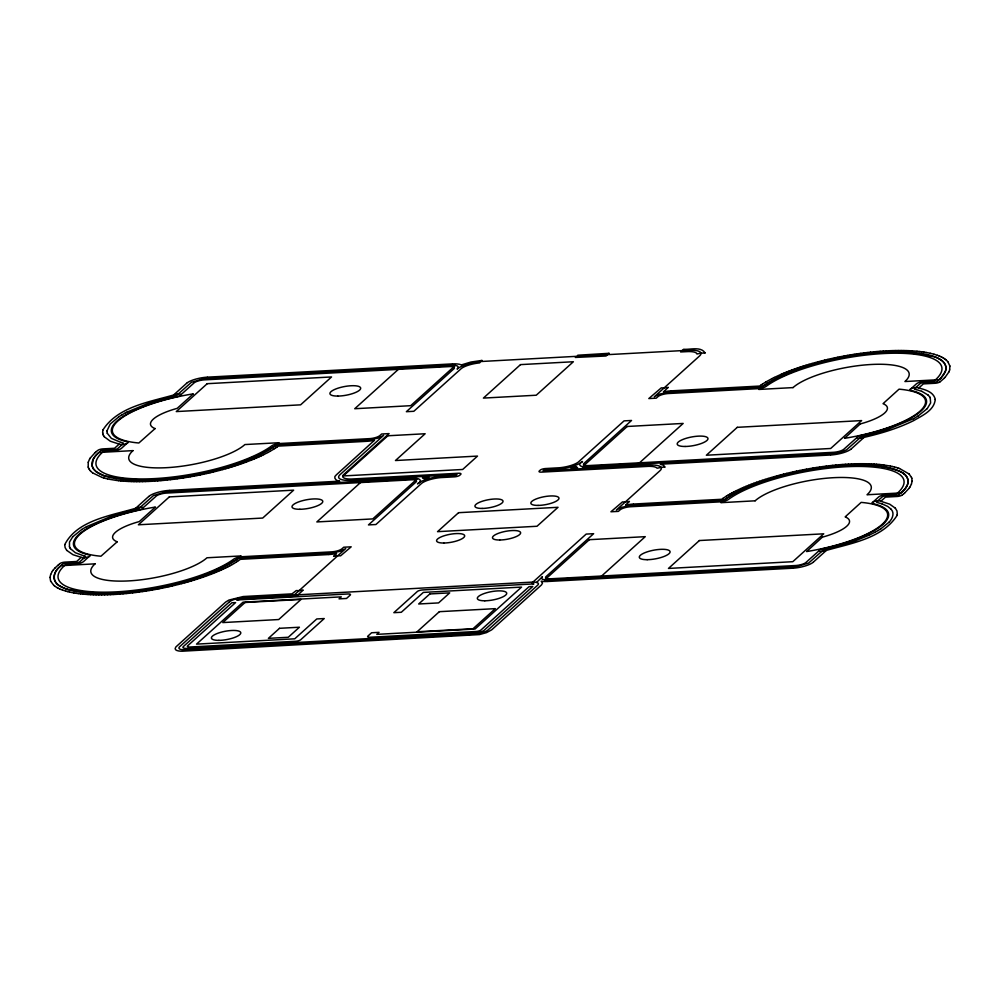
<?xml version="1.0" encoding="UTF-8"?>
<svg xmlns="http://www.w3.org/2000/svg" width="1000" height="1000" viewBox="0 0 1000 1000"><rect width="100%" height="100%" fill="white"/><g stroke="black" fill="none" stroke-linecap="round" stroke-linejoin="round"><path stroke-width="1.5" d="M102.625 432.262L102.888 430.037M50.012 577.463L50.613 581.15M912.1 481.138L911.8 478.35M106.988 430.863L107.238 433.2M64.75 544.612L65.113 547.612L66.737 550.388M106.988 430.85L110.237 424.012L118.975 416.7M64.763 544.587C77.625 519.312 113.375 515.375 137.963 507.55A4.412 1.25 -10.5 0 1 143.012 507.725A4.412 1.25 -10.5 0 1 139.488 509.787A80.55 22.738 -10.5 0 0 89.375 554.975A4.412 1.25 -10.5 0 1 88.475 556.9A4.412 1.25 -10.5 0 1 82.387 557.675L73.037 554.738L66.762 550.4M897.3 514.438L896.988 510.988L895.362 508.212M50.012 577.413L50.675 574.475M912.087 481.188L911.425 484.125M897.288 514.462L897.113 515.35M88.238 462.275L88.2 467.038M949.663 369.9L949.9 366.062M102.888 430.012C118.012 406.175 150.7 401.875 175.863 394.338A4.412 1.25 -10.5 0 1 180.9 394.5A4.412 1.25 -10.5 0 1 177.387 396.575A80.55 22.738 -10.5 0 0 127.275 441.763A4.412 1.25 -10.5 0 1 126.363 443.688A4.412 1.25 -10.5 0 1 120.288 444.45L110.337 441.238L104.35 436.812M897.113 515.375C881.963 539.188 849.338 543.525 824.137 551.05A4.412 1.25 -10.5 0 1 819.1 550.875A4.412 1.25 -10.5 0 1 822.613 548.812A80.55 22.738 -10.5 0 0 872.725 503.625A4.412 1.25 -10.5 0 1 873.637 501.7A4.412 1.25 -10.5 0 1 879.712 500.925L889.663 504.15L895.35 508.2M88.25 462.212L89.55 459.188M945.337 371.475C947.613 366.388 943.838 361.087 939.3 358.9M949.638 369.95L948.888 371.938M50.688 574.412L52.3 571.35M945.325 371.488L941.275 377.575M911.413 484.188L909.8 487.25M93.513 458.7L92.013 465.387M948.863 372L945.113 377.262M906.488 486.675C909.513 482.337 907.962 476.213 903.525 473.488M89.588 459.125L90.2 458.125M93.513 458.688L94.138 457.688M905.863 487.688L906.488 486.688M90.237 458.075L95.025 452.713M94.15 457.675L95.688 455.637M52.337 571.287L53.062 570.275M905.85 487.7L904.312 489.75M909.038 488.325L909.762 487.312M53.1 570.225L54.887 568.112M909 488.375L904.975 492.675M72.737 536.788L69.5 542.013L69.463 546.788M927.262 408.6L930.625 402.95L930.238 397.85M95.7 455.625L101.312 450.363M904.3 489.762L898.688 495.025M72.737 536.775L81.788 529.462M927.262 408.6L918.213 415.925M888.962 522.263C892.35 519.075 894.837 513.237 891.188 509.3M888.95 522.275L881.025 528.675M54.938 568.062L58.388 564.825M59.75 566.763C52.725 571.613 51.875 583.062 60.7 586.487M940.25 378.625L941.263 377.587M944.05 378.363L945.062 377.325M59.763 566.737L62.1 564.637M940.238 378.638L937.9 380.737M943.988 378.413L940.238 381.675M119.087 444.175L114.55 448.263L102.837 448.9A4.075 1.15 -10.5 0 0 97.975 450.262L96.363 451.55M173.863 394.787L186.55 383.338M180.963 394.7L194.35 382.663A8.15 2.3 -10.5 0 1 203.7 379.9L450.1 366.55A8.15 2.3 -10.5 0 1 454.125 368.587L406.362 411.7L413.825 411.287L461.5 368.363A16.3 4.6 -10.5 0 1 478.675 362.987L479.675 362.887A8.838 2.5 -10.5 0 1 482.062 360.412L470.925 362.038L461.262 364.95A6.787 1.913 -10.5 0 0 461.05 364.85L460.588 364.65A6.787 1.913 -10.5 0 0 460.337 364.562L459.787 364.387A6.787 1.913 -10.5 0 0 459.487 364.312L458.85 364.188A6.787 1.913 -10.5 0 0 458.512 364.125L457.8 364.025A6.787 1.913 -10.5 0 0 457.413 363.975L456.625 363.913A6.787 1.913 -10.5 0 0 456.225 363.888L455.363 363.85A6.787 1.913 -10.5 0 0 454.925 363.837L454.012 363.85A6.787 1.913 -10.5 0 0 453.55 363.85L452.562 363.888M81.188 557.4L76.65 561.487L64.875 562.125A4.075 1.15 -10.5 0 0 60.075 563.475L59.837 563.65M135.963 508L148.65 496.562M294.25 595L345.737 548.575L340.3 551.287L331.262 553.125L240.763 558.05A2.712 0.762 -10.5 0 0 237.375 559C187.162 587.737 124.825 600 67.7 589.462M856.938 437.55L843.55 449.5A8.15 2.3 -10.5 0 1 834.2 452.262L587.8 465.613A8.15 2.3 -10.5 0 1 583.775 463.575L631.538 420.475L624.075 420.875L578.125 462.238A16.3 4.6 -10.5 0 1 559.425 467.762L545.5 468.55A4.075 1.15 -10.5 0 0 540.288 470.087L539.288 470.988A4.075 1.15 -10.5 0 0 541.538 472.125L648.65 466.337A16.3 4.6 -10.5 0 1 656.988 468.1L657.688 468.15A8.838 2.5 -10.5 0 1 665.088 467.1L663.475 465.25L660.288 464.212L830.45 455M851.35 448.825L864.038 437.388M918.812 387.987L923.35 383.9L935.125 383.263A4.075 1.15 -10.5 0 0 939.925 381.9L940.163 381.725M813.45 562.038L826.137 550.6M880.913 501.2L885.45 497.113L897.225 496.475A4.075 1.15 -10.5 0 0 902.025 495.125L902.262 494.95M95.087 452.65L96.287 451.6M903.713 493.775L904.912 492.738M186.65 383.25L187.1 382.887A6.787 1.913 -10.5 0 1 187.338 382.713L187.862 382.362A6.787 1.913 -10.5 0 1 188.15 382.188L188.762 381.825A6.787 1.913 -10.5 0 1 189.1 381.65L189.788 381.312A6.787 1.913 -10.5 0 1 190.162 381.138L190.925 380.8A6.787 1.913 -10.5 0 1 191.325 380.625L192.162 380.3A6.787 1.913 -10.5 0 1 192.6 380.138L193.487 379.825A6.787 1.913 -10.5 0 1 193.95 379.675L194.887 379.387A6.787 1.913 -10.5 0 1 195.375 379.237L196.363 378.963A6.787 1.913 -10.5 0 1 196.863 378.837L197.875 378.587A6.787 1.913 -10.5 0 1 198.388 378.462L199.425 378.237A6.787 1.913 -10.5 0 1 199.95 378.125L201 377.938A6.787 1.913 -10.5 0 1 201.525 377.837L202.575 377.675A6.787 1.913 -10.5 0 1 203.088 377.6L204.137 377.463A6.787 1.913 -10.5 0 1 204.65 377.4L205.675 377.3A6.787 1.913 -10.5 0 1 206.175 377.25L207.2 377.188M58.463 564.763L59.763 563.713M62.112 564.625L63.575 563.45L76.413 562.75A2.712 0.762 -10.5 0 0 79.887 561.725L85.337 556.812A2.712 0.762 -10.5 0 0 85.013 556.125L84.612 556.038M148.75 496.475L149.2 496.112A6.787 1.913 -10.5 0 1 149.438 495.925L149.975 495.575A6.787 1.913 -10.5 0 1 150.262 495.4L150.875 495.05A6.787 1.913 -10.5 0 1 151.2 494.875L151.888 494.525A6.787 1.913 -10.5 0 1 152.262 494.35L153.025 494.012A6.787 1.913 -10.5 0 1 153.425 493.85L154.262 493.512A6.787 1.913 -10.5 0 1 154.7 493.363L155.588 493.05A6.787 1.913 -10.5 0 1 156.05 492.887L156.988 492.6A6.787 1.913 -10.5 0 1 157.475 492.45L158.463 492.175A6.787 1.913 -10.5 0 1 158.963 492.05L159.975 491.8A6.787 1.913 -10.5 0 1 160.487 491.675L161.525 491.45A6.787 1.913 -10.5 0 1 162.05 491.35L163.1 491.15A6.787 1.913 -10.5 0 1 163.625 491.062L164.675 490.887A6.787 1.913 -10.5 0 1 165.2 490.812L166.238 490.675A6.787 1.913 -10.5 0 1 166.75 490.613L167.775 490.513A6.787 1.913 -10.5 0 1 168.275 490.475L169.3 490.4M851.25 448.913L850.8 449.275A6.787 1.913 -10.5 0 1 850.562 449.45L850.025 449.8A6.787 1.913 -10.5 0 1 849.737 449.988L849.125 450.337A6.787 1.913 -10.5 0 1 848.8 450.513L848.112 450.863A6.787 1.913 -10.5 0 1 847.738 451.025L846.975 451.375A6.787 1.913 -10.5 0 1 846.575 451.538L845.738 451.863A6.787 1.913 -10.5 0 1 845.3 452.025L844.412 452.337A6.787 1.913 -10.5 0 1 843.95 452.488L843.012 452.788A6.787 1.913 -10.5 0 1 842.525 452.925L841.538 453.2A6.787 1.913 -10.5 0 1 841.038 453.338L840.025 453.587A6.787 1.913 -10.5 0 1 839.513 453.7L838.475 453.925A6.787 1.913 -10.5 0 1 837.95 454.038L836.9 454.237A6.787 1.913 -10.5 0 1 836.375 454.325L835.325 454.487A6.787 1.913 -10.5 0 1 834.8 454.562L833.763 454.7A6.787 1.913 -10.5 0 1 833.25 454.762L832.225 454.875A6.787 1.913 -10.5 0 1 831.725 454.913L830.7 454.988M937.887 380.763L936.425 381.925L923.587 382.625A2.712 0.762 -10.5 0 0 920.113 383.65L914.663 388.562A2.712 0.762 -10.5 0 0 914.987 389.263L915.387 389.35M813.35 562.125L812.9 562.487A6.787 1.913 -10.5 0 1 812.663 562.663L812.138 563.025A6.787 1.913 -10.5 0 1 811.85 563.2L811.237 563.55A6.787 1.913 -10.5 0 1 810.9 563.725L810.212 564.075A6.787 1.913 -10.5 0 1 809.837 564.25L809.075 564.587A6.787 1.913 -10.5 0 1 808.675 564.75L807.837 565.075A6.787 1.913 -10.5 0 1 807.4 565.237L806.513 565.55A6.787 1.913 -10.5 0 1 806.05 565.7L805.113 566A6.787 1.913 -10.5 0 1 804.625 566.138L803.637 566.413A6.787 1.913 -10.5 0 1 803.138 566.55L802.125 566.8A6.787 1.913 -10.5 0 1 801.612 566.925L800.575 567.15A6.787 1.913 -10.5 0 1 800.05 567.25L799 567.45A6.787 1.913 -10.5 0 1 798.475 567.537L797.425 567.712A6.787 1.913 -10.5 0 1 796.912 567.788L795.863 567.925A6.787 1.913 -10.5 0 1 795.35 567.975L794.325 568.088A6.787 1.913 -10.5 0 1 793.825 568.125L792.8 568.2M902.337 494.888L903.637 493.837M101.325 450.35L114.312 449.538A2.712 0.762 -10.5 0 0 117.788 448.512L123.238 443.6A2.712 0.762 -10.5 0 0 122.912 442.912L120.962 442.425M898.675 495.037L885.688 495.838A2.712 0.762 -10.5 0 0 882.212 496.875L876.762 501.788A2.712 0.762 -10.5 0 0 877.087 502.475L881.925 503.825M277.15 446.925L278.3 446.112L366.463 441.337M760.738 385.25L759.6 386.062L671.438 390.838M722.85 498.462L721.7 499.275L633.538 504.05M275.5 448.038L277.075 446.975M237.6 561.25L240.4 559.325L328.562 554.55M760.825 385.188L762.4 384.125M722.925 498.4L726.25 496.238M118.987 416.7L121.95 414.862M880.312 529.138L881.012 528.688M273.75 449.15L275.413 448.1M235.85 562.362L237.512 561.312M762.487 384.075L765.987 381.9M81.8 529.45L86.475 526.7M918.2 415.925L913.525 418.688M880.3 529.15L878.05 530.525M273.65 449.212L269.975 451.375M234.013 563.475L235.75 562.425M726.35 496.175L728.088 495.112M121.962 414.85L125.225 413.025M878.037 530.525L874.775 532.362M232.075 564.587L233.912 563.538M766.087 381.838L772.038 378.587M728.188 495.062L730.025 494.012M267.962 452.475L269.875 451.438M230.062 565.7L231.975 564.65M730.125 493.95L732.038 492.9M86.487 526.688L112.263 515.875M913.512 418.688L887.738 429.513M125.237 413.013L126.962 412.113M874.762 532.362L869.35 535.075M267.85 452.537L263.675 454.675M227.963 566.8L229.95 565.75M732.15 492.837L734.137 491.8M126.975 412.113L148.963 403.05M225.775 567.888L227.85 566.85M772.15 378.525L774.225 377.488M734.25 491.737L736.325 490.712M261.413 455.763L263.562 454.738M223.512 568.975L225.662 567.95M774.338 377.438L781.25 374.263M736.438 490.65L738.587 489.625M869.338 535.075L855.688 540.7M126.7 443.55L121.438 448.375A6.787 1.913 -10.5 0 1 113.012 450.863L103.537 451.375L102.513 452.275A94.462 26.675 -10.5 0 0 150.325 478.8A94.462 26.675 -10.5 0 0 271.55 445.975A9.825 2.775 -10.5 0 1 271.775 445.812A6.787 1.913 -10.5 0 1 279.962 443.5L370.213 438.6A8.15 2.3 -10.5 0 0 379.562 435.838L381.625 434.012L389.075 433.6L343.288 474.963A16.3 4.6 -10.5 0 0 351.35 479.038L458.462 473.263A4.075 1.15 -10.5 0 1 460.712 474.4L459.712 475.288A4.075 1.15 -10.5 0 1 454.5 476.838L440.575 477.612A16.3 4.6 -10.5 0 0 421.875 483.137L375.925 524.513L368.462 524.913L416.225 481.812A8.15 2.3 -10.5 0 0 412.2 479.762L165.8 493.113A8.15 2.3 -10.5 0 0 156.45 495.875L143.062 507.837M88.8 556.763L83.625 561.525A6.787 1.913 -10.5 0 1 75.113 564.087L65.65 564.6L64.612 565.487A94.462 26.675 -10.5 0 0 112.438 592.025A94.462 26.675 -10.5 0 0 233.65 559.188A9.825 2.775 -10.5 0 1 233.875 559.025A6.787 1.913 -10.5 0 1 242.062 556.725L332.312 551.812A8.15 2.3 -10.5 0 0 341.662 549.05L343.725 547.225L351.188 546.825L340.575 555.85A8.838 2.5 -10.5 0 0 334.387 556.188L333.625 556.325L336.587 553.475A6.787 1.913 -10.5 0 1 336.062 553.587L335.012 553.787A6.787 1.913 -10.5 0 1 334.487 553.875L333.438 554.038A6.787 1.913 -10.5 0 1 332.912 554.113L331.875 554.25A6.787 1.913 -10.5 0 1 331.362 554.312L330.337 554.412A6.787 1.913 -10.5 0 1 329.837 554.462L328.812 554.538M911.2 388.612L916.462 383.787A6.787 1.913 -10.5 0 1 924.887 381.3L934.35 380.788L935.387 379.888A94.462 26.675 -10.5 0 0 887.562 353.363A94.462 26.675 -10.5 0 0 766.35 386.188A9.825 2.775 -10.5 0 1 766.125 386.362A6.787 1.913 -10.5 0 1 757.938 388.663L667.688 393.562A8.15 2.3 -10.5 0 0 658.337 396.325L656.275 398.162L648.812 398.562L661.312 387.837A8.838 2.5 -10.5 0 0 667.487 387.5L668.25 387.362L663.413 391.9A6.787 1.913 -10.5 0 1 663.938 391.8L664.987 391.6A6.787 1.913 -10.5 0 1 665.512 391.512L666.562 391.337A6.787 1.913 -10.5 0 1 667.087 391.262L668.125 391.125A6.787 1.913 -10.5 0 1 668.637 391.062L669.663 390.962A6.787 1.913 -10.5 0 1 670.163 390.925L671.188 390.85M873.3 501.838L878.562 497.013A6.787 1.913 -10.5 0 1 886.988 494.513L896.462 494L897.487 493.113A94.462 26.675 -10.5 0 0 849.675 466.575A94.462 26.675 -10.5 0 0 728.45 499.4A9.825 2.775 -10.5 0 1 728.225 499.575A6.787 1.913 -10.5 0 1 720.037 501.875L629.788 506.788A8.15 2.3 -10.5 0 0 620.438 509.55L618.375 511.375L610.925 511.775L622.487 501.887A8.838 2.5 -10.5 0 0 628.675 501.55L629.425 501.413L625.513 505.125A6.787 1.913 -10.5 0 1 626.038 505.012L627.087 504.812A6.787 1.913 -10.5 0 1 627.612 504.725L628.663 504.562A6.787 1.913 -10.5 0 1 629.188 504.475L630.225 504.35A6.787 1.913 -10.5 0 1 630.737 504.288L631.763 504.175A6.787 1.913 -10.5 0 1 632.275 504.137L633.3 504.062M259.075 456.838L261.288 455.825M221.175 570.062L223.388 569.038M738.713 489.562L740.925 488.537M256.65 457.912L258.938 456.9M218.75 571.125L221.05 570.112M741.062 488.488L743.35 487.475M254.163 458.963L256.525 457.962M216.262 572.188L218.625 571.175M781.375 374.2L783.737 373.2M743.475 487.413L745.837 486.413M251.6 460.012L254.025 459.025M213.713 573.225L216.137 572.238M783.863 373.15L786.287 372.15M745.975 486.362L748.4 485.375M251.462 460.062L246.287 462.062M211.075 574.263L213.575 573.288M786.425 372.1L788.925 371.125M748.538 485.312L751.025 484.338M208.388 575.275L210.938 574.312M789.062 371.075L791.612 370.112M751.162 484.288L753.713 483.325M243.538 463.062L246.137 462.113M205.637 576.275L208.25 575.325M791.75 370.05L794.362 369.1M753.863 483.275L756.462 482.325M855.675 540.712L849.85 542.725M240.725 464.05L243.388 463.113M794.513 369.05L797.175 368.125M202.825 577.263L205.487 576.325M756.612 482.262L759.275 481.337M237.862 465.012L240.575 464.1M797.325 368.062L800.037 367.15M199.963 578.225L202.675 577.312M759.425 481.287L762.138 480.363M148.975 403.05L152.575 401.863M112.275 515.862L114.675 515.087M887.725 429.525L873.988 433.625M849.825 542.737L847.425 543.513M234.938 465.962L237.7 465.062M800.188 367.1L802.962 366.2M197.037 579.175L199.812 578.275M762.3 480.312L765.062 479.425M152.587 401.863L160.05 399.613M114.688 515.075L124.725 512.112M847.412 543.525L825.512 549.45M231.975 466.887L234.788 466.012M803.112 366.15L805.925 365.275M194.075 580.112L196.887 579.225M765.212 479.375L768.025 478.488M228.962 467.8L231.812 466.938M806.087 365.225L808.938 364.363M191.062 581.013L193.912 580.163M768.188 478.438L771.038 477.587M225.9 468.688L228.8 467.85M809.1 364.312L812 363.475M188 581.9L190.9 581.062M771.2 477.537L774.1 476.7M160.075 399.613L175.175 395.775A2.712 0.762 -10.5 0 0 177.175 394.963L191.412 382.312L203.725 378.7L450.838 365.238C453.175 364.725 461.262 365.462 457.113 369.1A20.387 5.75 -10.5 0 1 483.188 361.388L688.337 350.275A20.387 5.75 -10.5 0 1 699.562 355.962L654.262 396.812L659.7 394.087L668.737 392.262L759.237 387.337A2.712 0.762 -10.5 0 0 762.625 386.388C812.387 357.75 878.988 344.062 935.375 357.025M222.812 469.55L225.738 468.738M812.163 363.438L815.088 362.612M184.913 582.762L187.838 581.95M774.262 476.65L777.188 475.825M124.738 512.112L126.013 511.763M219.675 470.387L222.638 469.6M815.25 362.575L818.225 361.775M181.775 583.612L184.75 582.812M777.362 475.788L780.325 474.988M126.037 511.763L133.912 509.775M873.962 433.625L862.712 436.388A2.712 0.762 -10.5 0 0 860.725 437.212L846.562 449.812L841.125 452.075L834.175 453.475L587.062 466.925C583.075 468.2 575.513 464.888 582.513 461.512A20.387 5.75 -10.5 0 1 556.45 469.212L544.012 469.888L543.025 470.775L648.7 465.05A20.387 5.75 -10.5 0 1 659.938 470.737L616.375 510.025L621.8 507.312L630.837 505.475L721.338 500.55A2.712 0.762 -10.5 0 0 724.725 499.6C749.95 482.625 780.3 475.45 809.75 469.762C839.8 465.662 872.475 460.138 901.388 472.1M216.513 471.213L219.513 470.438M818.388 361.725L821.388 360.962M178.612 584.425L181.612 583.65M780.487 474.95L783.487 474.175M213.312 472L216.337 471.25M821.562 360.913L824.587 360.163M175.413 585.212L178.438 584.462M783.662 474.125L786.688 473.387M210.087 472.762L213.15 472.038M824.75 360.125L827.8 359.4M172.2 585.988L175.25 585.262M786.85 473.338L789.912 472.612M133.938 509.762L135.25 509.45M135.275 509.45L137.287 508.988A2.712 0.762 -10.5 0 0 139.275 508.175L153.512 495.525L165.825 491.912L412.938 478.45C416.763 477.287 424.812 480.2 417.488 483.875A20.387 5.75 -10.5 0 1 443.55 476.163L455.988 475.5L456.975 474.6L351.3 480.325A20.387 5.75 -10.5 0 1 340.062 474.637L383.625 435.363L378.2 438.075L369.162 439.913L278.663 444.825A2.712 0.762 -10.5 0 0 275.275 445.788C224.6 474.65 161.475 487.163 104.012 475.712M206.85 473.5L209.925 472.8M827.975 359.363L831.05 358.663M168.95 586.725L172.025 586.025M790.075 472.575L793.15 471.875M825.487 549.45L824.825 549.612A2.712 0.762 -10.5 0 0 822.825 550.425L808.587 563.075L796.275 566.688L549.1 580.15L542.55 579.412L541.55 578.237L542.4 576.725L536.587 582.438M203.588 474.212L206.675 473.537M831.225 358.625L834.312 357.95M165.688 587.425L168.775 586.763M793.325 471.838L796.413 471.163M200.312 474.9L203.412 474.25M834.488 357.912L837.588 357.275M162.413 588.112L165.512 587.463M796.587 471.138L799.688 470.487M197.013 475.55L200.138 474.938M837.763 357.238L840.875 356.613M159.125 588.763L162.237 588.15M799.862 470.45L802.987 469.837M193.713 476.175L196.838 475.588M841.05 356.587L844.175 356M155.825 589.388L158.95 588.8M803.162 469.8L806.287 469.212M844.35 355.962L847.487 355.4M190.413 476.763L193.538 476.2M806.462 469.175L809.587 468.625M152.513 589.975L155.65 589.425M847.663 355.375L850.788 354.837M187.113 477.325L190.238 476.8M809.762 468.587L812.887 468.062M149.213 590.538L152.338 590.013M850.962 354.812L854.1 354.312M183.8 477.85L186.938 477.35M813.062 468.025L816.2 467.525M145.9 591.075L149.037 590.575M854.275 354.288L857.387 353.812M180.5 478.35L183.625 477.875M816.375 467.5L819.5 467.038M142.613 591.562L145.725 591.1M857.562 353.787L860.688 353.35M177.213 478.812L180.325 478.375M819.675 467.013L822.788 466.575M139.312 592.025L142.438 591.587M860.863 353.325L863.962 352.925M173.938 479.25L177.037 478.837M822.962 466.55L826.062 466.138M136.037 592.463L139.137 592.05M864.137 352.9L867.225 352.525M170.675 479.637L173.762 479.263M826.237 466.112L829.325 465.737M132.775 592.85L135.863 592.487M867.4 352.512L870.462 352.163M167.438 480L170.5 479.663M829.5 465.725L832.562 465.375M129.537 593.212L132.6 592.875M870.638 352.15L873.688 351.838M164.213 480.325L167.262 480.025M832.738 465.363L835.788 465.05M126.312 593.55L129.362 593.237M873.85 351.825L876.875 351.55M161.025 480.625L164.05 480.35M835.95 465.037L838.975 464.762M123.125 593.837L126.15 593.562M877.038 351.525L880.037 351.287M157.863 480.875L160.85 480.637M839.15 464.75L842.138 464.5M119.963 594.1L122.963 593.85M880.2 351.275L883.162 351.062M366.7 441.312L367.725 441.25A6.787 1.913 -10.5 0 0 368.237 441.2L369.263 441.1A6.787 1.913 -10.5 0 0 369.775 441.037L370.812 440.9A6.787 1.913 -10.5 0 0 371.337 440.825L372.388 440.662A6.787 1.913 -10.5 0 0 372.912 440.562L373.963 440.375A6.787 1.913 -10.5 0 0 374.487 440.262L336.337 474.85C332.488 477.388 336.3 481.312 339.712 481.163L169.55 490.387M154.738 481.1L157.7 480.887M842.3 464.487L845.263 464.288M116.838 594.312L119.8 594.113M883.325 351.05L886.263 350.887M151.637 481.287L154.562 481.112M845.438 464.275L848.363 464.1M113.737 594.5L116.675 594.325M207.45 377.163L452.325 363.9M547.675 581.487L792.55 568.212M886.425 350.875L889.312 350.737M148.588 481.438L151.475 481.3M848.525 464.087L851.413 463.95M110.688 594.65L113.575 594.513M889.475 350.725L892.325 350.625M145.575 481.55L148.425 481.438M851.575 463.938L854.425 463.837M107.675 594.763L110.525 594.663M547.438 581.487L546.45 581.525A6.787 1.913 -10.5 0 1 545.988 581.538L545.075 581.538A6.787 1.913 -10.5 0 1 544.637 581.525L543.775 581.5A6.787 1.913 -10.5 0 1 543.375 581.475L542.587 581.4A6.787 1.913 -10.5 0 1 542.2 581.362L541.487 581.263A6.787 1.913 -10.5 0 1 541.15 581.2L542.487 583.088L541.512 584.9L491.712 629.812L486.538 632.612L479.487 634.575L184.137 651.1C181.537 651.425 172.475 651.312 175.9 646.925L225.637 602.075L228.9 600.075L243.2 596.538L292.013 593.862L296.275 590.55A8.838 2.5 -10.5 0 0 302.462 590.225L303.212 590.075L297.987 594.8A4.075 1.15 -10.5 0 1 292.762 596.337L241.163 599.15A6.787 1.913 -10.5 0 0 236.675 599.987L347.975 593.975A4.075 1.15 -10.5 0 1 350.225 595.112L346.512 598.462L339.05 598.862L341.275 596.862L243.05 602.175L196.537 644.125L294.75 638.812L316.775 618.95L324.237 618.55L300.725 639.738A4.075 1.15 -10.5 0 1 295.512 641.287L189.838 647.013A4.075 1.15 -10.5 0 1 187.587 645.875L235.588 602.587L231.863 602.788L183.15 646.737A6.787 1.913 -10.5 0 0 186.513 648.438L476.175 632.75A6.787 1.913 -10.5 0 0 483.975 630.438L532.75 586.487L529.025 586.688L481.012 629.975A4.075 1.15 -10.5 0 1 475.8 631.512L370.112 637.238A4.075 1.15 -10.5 0 1 367.875 636.112L371.587 632.762L379.038 632.35L376.812 634.362L475.037 629.038L521.562 587.087L423.338 592.413L401.312 612.275L393.85 612.675L417.362 591.475A4.075 1.15 -10.5 0 1 422.575 589.938L533.938 583.9L532.975 583.6A4.075 1.15 -10.5 0 1 532.438 582.55L586.175 534.087L593.638 533.688L545.875 576.788A8.15 2.3 -10.5 0 0 549.9 578.825L796.3 565.487A8.15 2.3 -10.5 0 0 805.65 562.725L819.038 550.763M892.475 350.613L895.288 350.538M142.613 481.625L145.425 481.55M854.575 463.825L857.387 463.762M104.712 594.837L107.525 594.763M895.438 350.538L898.2 350.5M857.537 463.75L860.3 463.713M139.7 481.662L142.463 481.625M101.8 594.875L104.562 594.837M898.35 350.5L901.05 350.5M860.45 463.713L863.162 463.713M136.838 481.662L139.55 481.662M98.95 594.888L101.65 594.888M901.2 350.5L903.863 350.525M863.312 463.713L865.962 463.75M134.037 481.637L136.688 481.662M96.137 594.85L98.8 594.888M904.013 350.538L906.612 350.6M866.112 463.75L868.713 463.812M131.287 481.562L133.887 481.637M93.387 594.788L95.988 594.85M906.75 350.6L909.287 350.7M868.85 463.825L871.4 463.925M128.6 481.463L131.15 481.562M90.712 594.675L93.25 594.775M909.438 350.712L911.912 350.85M871.538 463.925L874.013 464.062M125.988 481.325L128.463 481.45M88.088 594.538L90.562 594.675M912.05 350.85L916.95 351.238M874.15 464.075L876.562 464.237M123.438 481.138L125.85 481.312M87.95 594.525L83.05 594.138M876.7 464.25L879.05 464.45M120.95 480.925L123.3 481.125M917.075 351.25L919.35 351.488M879.175 464.462L881.462 464.7M118.537 480.675L120.825 480.913M80.65 593.9L82.925 594.125M919.475 351.5L921.688 351.775M881.587 464.725L883.787 464.988M116.213 480.387L118.413 480.662M78.312 593.612L80.525 593.875M921.812 351.788L923.95 352.088M883.913 465L890.312 466.05M116.088 480.375L109.688 479.325M76.05 593.288L78.188 593.587M924.062 352.113L926.125 352.45M73.875 592.938L75.938 593.275M926.237 352.463L930.225 353.263M73.763 592.913L69.775 592.125M890.425 466.075L892.325 466.475M107.675 478.9L109.575 479.312M930.325 353.288L933.975 354.212M892.425 466.5L894.25 466.938M105.75 478.45L107.575 478.888M67.85 591.663L69.675 592.1M915.4 389.35L916.175 389.538M83.825 555.837L84.6 556.025M916.188 389.55L921.775 391.325M83.812 555.837L75.362 552.737L70.388 548.612M894.35 466.962L896.075 467.425M103.925 477.962L105.65 478.425M66.025 591.175L67.763 591.638M120.95 442.425L111.35 438.35L107.238 433.212M934.075 354.237L937.362 355.288M896.175 467.45L897.825 467.95M102.175 477.438L103.825 477.938M65.925 591.15L62.638 590.1M897.913 467.975L899.475 468.5M102.088 477.413L92.688 472.925M67.675 589.45L64.625 588.362M881.925 503.825L887.738 506.438L891.188 509.288M937.45 355.312L938.925 355.875M899.55 468.525L909.125 474.012M103.987 475.7L96.487 471.9M61.075 589.513L62.55 590.062M921.787 391.325L928.125 395.075M939 355.9L940.375 356.488M935.4 357.025L939.287 358.888M64.6 588.35L60.712 586.5M59.625 588.9L61 589.475M940.45 356.525L941.737 357.137M58.263 588.25L59.55 588.862M941.812 357.163L943 357.812M57 587.575L58.188 588.212M943.062 357.85L944.163 358.512M901.4 472.113L903.512 473.488M56.938 587.537L54.787 586.138M944.212 358.55L945.212 359.25M945.263 359.288L946.175 360M96.475 471.887L93.438 468.837M92.625 472.887L90.875 471.375M53.825 585.375L54.737 586.1M946.213 360.05L947.763 361.6M53.788 585.337L50.637 581.2M928.125 395.075L929.613 396.763M909.163 474.05L911.462 477.4M90.138 470.562L90.838 471.337M947.8 361.65L949.9 366.012M90.1 470.525L88.963 468.875M104.325 436.788L103.8 436.037M929.613 396.775L930.238 397.837M70.388 548.612L69.763 547.537M93.425 468.825L92.013 465.4M103.787 436.012L103.362 435.238M88.537 467.987L88.938 468.825M103.35 435.213L102.888 434M69.763 547.537L69.463 546.8M911.488 477.438L911.787 478.3M88.212 467.088L88.513 467.938M102.888 433.975L102.625 432.287M935.238 399.45C933.7 391.55 924.25 389.425 917.613 387.713A4.412 1.25 -10.5 0 0 911.525 388.488A4.412 1.25 -10.5 0 0 910.612 390.412A80.55 22.738 -10.5 0 1 860.512 435.6A4.412 1.25 -10.5 0 0 856.988 437.663A4.412 1.25 -10.5 0 0 862.038 437.825C879.775 433.85 897.4 428.675 913.737 420.575C922.138 415.662 934.225 410.462 935.25 399.475M705 352.837L704.963 353.075A8.825 2.487 -10.5 0 0 696.925 354.012L696.862 353.738A16.3 4.6 -10.5 0 0 688.288 351.562L680.638 351.95L683.6 349.275C690.013 349.875 700.85 346.213 705 352.837M155.087 428.575L138.85 443A79.513 22.45 -10.5 0 1 117.875 421.025A79.513 22.45 -10.5 0 1 193.363 393.837L177.175 408.363A40.775 11.513 -10.5 0 0 154.85 428.488L155.087 428.575M207.213 383.688L176.275 411.575L300.613 404.837L331.538 376.95L207.213 383.688M117.188 541.8L100.95 556.213A79.513 22.45 -10.5 0 1 79.975 534.25A79.513 22.45 -10.5 0 1 155.475 507.05L139.288 521.575A40.775 11.513 -10.5 0 0 116.962 541.7L117.188 541.8M169.312 496.9L138.375 524.788L262.712 518.05L293.637 490.163L169.312 496.9M399.275 368.562L354.738 408.725L410.688 405.688L455.225 365.525L399.275 368.562M387.85 435.775L343.312 475.938L462.675 469.475L477.512 456.087L395.462 460.525L425.15 433.75L387.85 435.775M361.375 481.775L316.837 521.938L372.788 518.913L417.325 478.738L361.375 481.775M229.375 601.875L179.638 646.725A10.875 3.075 -10.5 0 0 185.625 649.75L474.075 634.125A10.875 3.075 -10.5 0 0 487.975 630.025L537.712 585.163A10.875 3.075 -10.5 0 0 531.725 582.137L243.275 597.762A10.875 3.075 -10.5 0 0 229.375 601.875M245.05 602.487L222.775 622.575L278.725 619.538L301 599.462L245.05 602.487M520.513 364.613L483.4 398.088L536.237 395.225L573.362 361.75L520.513 364.613M279.525 628.312L268.387 638.35L288.275 637.275L299.413 627.225L279.525 628.312M609 353.312L606.038 356L575.35 357.438A8.838 2.5 -10.5 0 0 577.812 355.225L609 353.312M458.562 512.688L437.537 531.663L537 526.263L558.038 507.3L458.562 512.688M429.812 593.95L418.675 603.987L438.575 602.913L449.7 592.875L429.812 593.95M627.212 426.475L582.675 466.637L638.625 463.612L683.162 423.438L627.212 426.475M439.363 611.675L417.1 631.763L473.05 628.725L495.312 608.65L439.363 611.675M589.312 539.688L544.775 579.85L600.725 576.825L645.263 536.663L589.312 539.688M737.288 427.325L706.363 455.225L830.688 448.488L861.625 420.588L737.288 427.325M699.388 540.538L668.462 568.438L792.788 561.7L823.725 533.812L699.388 540.538M860.25 423.938L844.525 438.325A79.513 22.45 -10.5 0 0 920.025 411.138A79.513 22.45 -10.5 0 0 899.05 389.162L883.037 403.675A40.775 11.513 -10.5 0 1 860.713 423.812L860.25 423.938M822.35 537.15L806.637 551.55A79.513 22.45 -10.5 0 0 882.125 524.35A79.513 22.45 -10.5 0 0 861.15 502.388L845.15 516.888A40.775 11.513 -10.5 0 1 822.825 537.025L822.35 537.15M424.312 478.762L423.888 478.512A6.787 1.913 -10.5 0 0 423.738 478.387L423.363 478.162A6.787 1.913 -10.5 0 0 423.162 478.062L422.7 477.863A6.787 1.913 -10.5 0 0 422.438 477.775L429 477.375L424.312 478.762M575.8 466.587L571 468L577.562 467.612A6.787 1.913 -10.5 0 1 577.3 467.512L576.838 467.325A6.787 1.913 -10.5 0 1 576.638 467.212L576.263 466.987A6.787 1.913 -10.5 0 1 576.112 466.875L575.837 466.625M793.025 387.6L758.838 389.45A98.537 27.825 -10.5 0 1 884.85 352.212A98.537 27.825 -10.5 0 1 939.112 379.688L904.925 381.538A61.163 17.262 -10.5 0 0 871.25 364.487A61.163 17.262 -10.5 0 0 793.025 387.6M132.975 450.625L98.775 452.475A98.537 27.825 -10.5 0 0 153.038 479.95A98.537 27.825 -10.5 0 0 279.062 442.713L244.875 444.562A61.163 17.262 -10.5 0 1 166.65 467.675A61.163 17.262 -10.5 0 1 132.975 450.625M755.125 500.812L720.938 502.675A98.537 27.825 -10.5 0 1 846.963 465.438A98.537 27.825 -10.5 0 1 901.225 492.9L867.025 494.762A61.163 17.262 -10.5 0 0 833.35 477.7A61.163 17.262 -10.5 0 0 755.125 500.812M95.075 563.837L60.888 565.7A98.537 27.825 -10.5 0 0 115.15 593.162L115.162 593.162A98.537 27.825 -10.5 0 0 241.163 555.925L206.975 557.775A61.163 17.262 -10.5 0 1 128.75 580.9A61.163 17.262 -10.5 0 1 95.075 563.837M538.075 505.412A14.275 4.025 -10.5 0 0 558.987 498.225A14.275 4.025 -10.5 0 0 537.737 498.375A14.275 4.025 -10.5 0 0 538.075 505.412M482.125 508.438A14.275 4.025 -10.5 0 0 503.038 501.25A14.275 4.025 -10.5 0 0 481.788 501.413A14.275 4.025 -10.5 0 0 482.125 508.438M499.725 540A14.275 4.025 -10.5 0 0 520.638 532.812A14.275 4.025 -10.5 0 0 499.387 532.962A14.275 4.025 -10.5 0 0 499.725 540M443.775 543.025A14.275 4.025 -10.5 0 0 464.688 535.837A14.275 4.025 -10.5 0 0 443.438 536A14.275 4.025 -10.5 0 0 443.775 543.025M337.788 396.075A15.625 4.412 -10.5 0 0 360.688 388.2A15.625 4.412 -10.5 0 0 337.425 388.375A15.625 4.412 -10.5 0 0 337.788 396.075M299.9 509.288A15.625 4.412 -10.5 0 0 322.788 501.425A15.625 4.412 -10.5 0 0 299.525 501.587A15.625 4.412 -10.5 0 0 299.9 509.288M685.088 446.475A15.625 4.412 -10.5 0 0 707.987 438.6A15.625 4.412 -10.5 0 0 684.712 438.775A15.625 4.412 -10.5 0 0 685.088 446.475M647.188 559.688A15.625 4.412 -10.5 0 0 670.088 551.825A15.625 4.412 -10.5 0 0 646.812 551.987A15.625 4.412 -10.5 0 0 647.188 559.688M484.825 600.788A14.95 4.225 -10.5 0 0 506.725 593.263A14.95 4.225 -10.5 0 0 484.475 593.425A14.95 4.225 -10.5 0 0 484.825 600.788M218.9 640.362A14.95 4.225 -10.5 0 0 240.8 632.837A14.95 4.225 -10.5 0 0 218.55 633A14.95 4.225 -10.5 0 0 218.9 640.362"/></g></svg>
